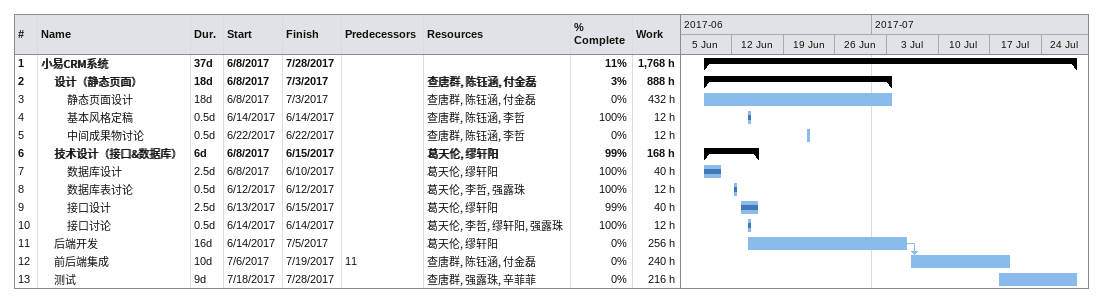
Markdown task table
| ID | Level | Task | Duration | Start | Finish | Predecessors | Resources | % complete | Work (h) |
|---|---|---|---|---|---|---|---|---|---|
| 1 | 1 | **小易CRM系统** | 37d | 2017-06-08 | 2017-07-28 |  |  | 11 | 1768 |
| 2 | 2 | **设计（静态页面）** | 18d | 2017-06-08 | 2017-07-03 |  | 查唐群, 陈钰涵, 付金磊 | 3 | 888 |
| 3 | 3 | 静态页面设计 | 18d | 2017-06-08 | 2017-07-03 |  | 查唐群, 陈钰涵, 付金磊 | 0 | 432 |
| 4 | 3 | 基本风格定稿 | 0.5d | 2017-06-14 | 2017-06-14 |  | 查唐群, 陈钰涵, 李哲 | 100 | 12 |
| 5 | 3 | 中间成果物讨论 | 0.5d | 2017-06-22 | 2017-06-22 |  | 查唐群, 陈钰涵, 李哲 | 0 | 12 |
| 6 | 2 | **技术设计（接口&数据库）** | 6d | 2017-06-08 | 2017-06-15 |  | 葛天伦, 缪轩阳 | 99 | 168 |
| 7 | 3 | 数据库设计 | 2.5d | 2017-06-08 | 2017-06-10 |  | 葛天伦, 缪轩阳 | 100 | 40 |
| 8 | 3 | 数据库表讨论 | 0.5d | 2017-06-12 | 2017-06-12 |  | 葛天伦, 李哲, 强露珠 | 100 | 12 |
| 9 | 3 | 接口设计 | 2.5d | 2017-06-13 | 2017-06-15 |  | 葛天伦, 缪轩阳 | 99 | 40 |
| 10 | 3 | 接口讨论 | 0.5d | 2017-06-14 | 2017-06-14 |  | 葛天伦, 李哲, 缪轩阳, 强露珠 | 100 | 12 |
| 11 | 2 | 后端开发 | 16d | 2017-06-14 | 2017-07-05 |  | 葛天伦, 缪轩阳 | 0 | 256 |
| 12 | 2 | 前后端集成 | 10d | 2017-07-06 | 2017-07-19 | 11 | 查唐群, 陈钰涵, 付金磊 | 0 | 240 |
| 13 | 2 | 测试 | 9d | 2017-07-18 | 2017-07-28 |  | 查唐群, 强露珠, 辛菲菲 | 0 | 216 |
